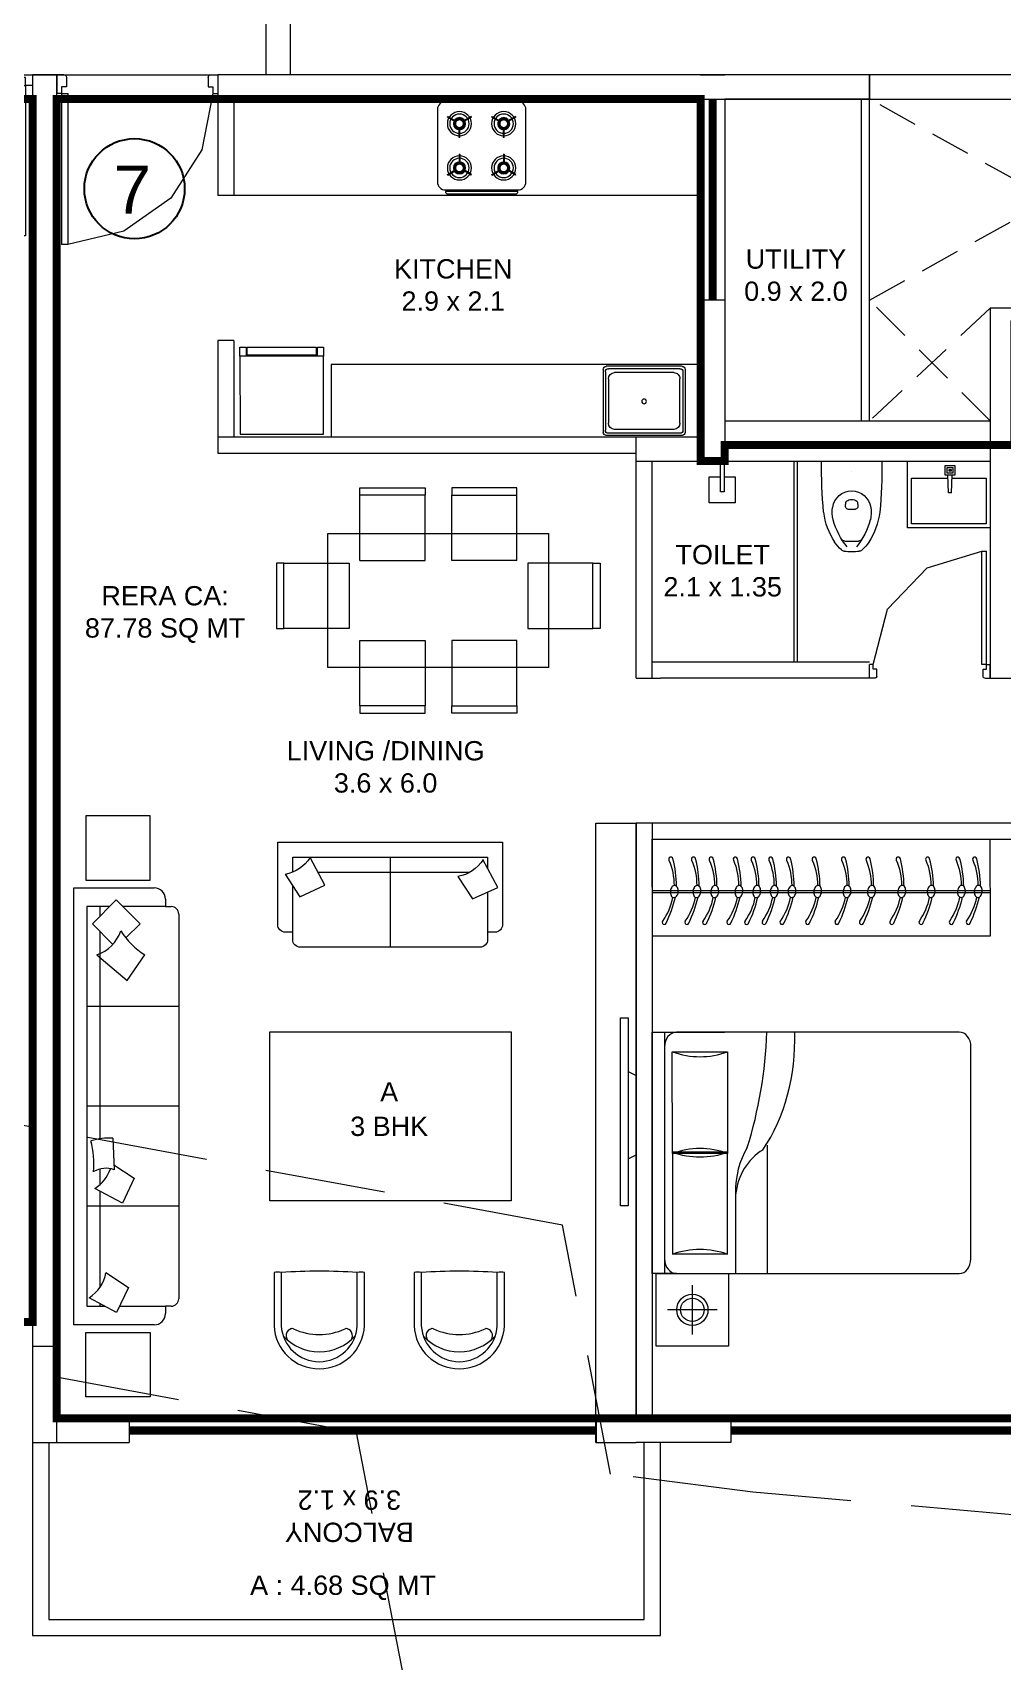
# Model space of a CAD drawing. Header units: inches. Extents: x 27644242 to 29761523, y -859349 to 216979.
# Drawn here: x 29108018 to 29114043, y -407403 to -397280 of the extents above; entities that cross this region are included whole.
import ezdxf

# ---------------------------------------------------------------- set-up
doc = ezdxf.new("R2010")
doc.units = ezdxf.units.IN
doc.header["$MEASUREMENT"] = 0
doc.set_wipeout_variables(frame=1)
for name, pattern in [('01-Xref Col Podium Lvl-1$0$HIDDEN', [0.375, 0.25, -0.125]), ('DASHED', [0.75, 0.5, -0.25]), ('DASHED2', [0.375, 0.25, -0.125]), ('HIDDEN', [0.375, 0.25, -0.125])]:
    doc.linetypes.add(name, pattern=pattern)
doc.layers.get('Defpoints').update_dxf_attribs({"color": 8})
for name, color, linetype, lineweight in [('AHC-A-DUCT', 14, 'HIDDEN', 5), ('DOOR', 4, 'Continuous', 0), ('DOORS', 1, 'Continuous', 9), ('ELEVATION', 40, 'Continuous', 13), ('FURN', 250, 'Continuous', 0), ('RVA Site Boundary', 17, 'Continuous', 15), ('WALL', 7, 'Continuous', 20), ('WINDOW', 162, 'Continuous', 13)]:
    doc.layers.add(name, color=color, linetype=linetype, lineweight=lineweight)
doc.layers.add('KPA Stair Line', color=253, linetype='Continuous')
doc.layers.add('text', color=7, linetype='Continuous')
doc.styles.add('AMITS', font='arial.ttf')

# ---------------------------------------------------------------- blocks, each defined once
blk = doc.blocks.new('KITCHEN')
at = {"layer": 'FURN'}
for p, q in [((-135610, 231799, 0), (-135610, 232190, 0)), ((-135596, 231813, 0), (-135596, 232176, 0)), ((-135120, 232209, 0), (-135591, 232209, 0)), ((-135578, 231857, 0), (-135578, 232132, 0)), ((-135134, 232195, 0), (-135577, 232195, 0)), ((-135172, 232171, 0), (-135539, 232171, 0)), ((-135133, 232132, 0), (-135133, 231857, 0)), ((-135115, 231813, 0), (-135115, 232176, 0)), ((-135100, 231799, 0), (-135100, 232190, 0)), ((-135120, 231779, 0), (-135591, 231779, 0)), ((-135134, 231794, 0), (-135577, 231794, 0)), ((-135172, 231818, 0), (-135539, 231818, 0))]:
    blk.add_line(p, q, dxfattribs=at)
blk.add_circle((-135356, 231997, 0), 14.6, dxfattribs=at)
for centre, radius, start, end in [((-135591, 232190, 0), 19.4, 89.9999, 179.9999), ((-135577, 232176, 0), 19.4, 89.9999, 179.9999), ((-135539, 232132, 0), 38.9, 89.9999, 179.9999), ((-135172, 232132, 0), 38.9, 359.9999, 89.9999), ((-135134, 232176, 0), 19.4, 359.9999, 89.9999), ((-135120, 232190, 0), 19.4, 359.9999, 89.9999), ((-135539, 231857, 0), 38.9, 179.9999, 269.9999), ((-135172, 231857, 0), 38.9, 269.9999, 359.9999), ((-135591, 231799, 0), 19.4, 180.0001, 270.0001), ((-135577, 231813, 0), 19.4, 180.0001, 270.0001), ((-135134, 231813, 0), 19.4, 270.0001, 0.0001), ((-135120, 231799, 0), 19.4, 270.0001, 0.0001)]:
    blk.add_arc(centre, radius, start, end, dxfattribs=at)
blk = doc.blocks.new('A$C700F438C')
at = {"layer": 'FURN', "color": 8, "extrusion": (-6.65399e-08, 5.27913e-08, 1)}
for p, q in [((0.073, 1.5, 0), (1.83, 1.5, 0)), ((1.98, 1.5, 0), (1.53, 1.5, 0)), ((1.98, 1.5, 0), (1.53, 1.5, 0)), ((1.98, 1.5, 0), (1.53, 1.5, 0)), ((1.904, 1.5, 0), (1.904, 0, 0)), ((0, 0.091, 0), (0, 1.409, 0)), ((1.855, 1.378, 0), (1.512, 1.378, 0)), ((1.512, 1.378, 0), (1.512, 0.747, 0)), ((1.855, 0.747, 0), (1.855, 1.378, 0)), ((1.267, 0.799, 0), (1.267, 0, 0)), ((1.512, 0.122, 0), (1.512, 0.754, 0)), ((1.512, 0.754, 0), (1.855, 0.754, 0)), ((1.512, 0.747, 0), (1.855, 0.747, 0)), ((1.855, 0.754, 0), (1.855, 0.122, 0)), ((1.463, 0.503, 0), (1.463, 0, 0)), ((1.855, 0.122, 0), (1.512, 0.122, 0)), ((1.83, 0, 0), (0.074, 0, 0)), ((1.904, 0, 0), (1.98, 0, 0))]:
    blk.add_line(p, q, dxfattribs=at)
at = {"layer": 'FURN', "linetype": 'Continuous', "lineweight": 0, "extrusion": (-6.65399e-08, 5.27913e-08, 1)}
blk.add_line((1.83, 0, 0), (1.917, 0, 0), dxfattribs=at)
at = {"layer": 'FURN', "color": 8, "extrusion": (6.65399e-08, -5.27913e-08, -1)}
for centre, major_axis, ratio, start_param, end_param in [((0.073, 1.409, 0), (0, -0.0914, 0), 0.803207, 1.570796, 3.141593), ((1.959, 1.454, 0), (0, -1.077, 0), 0.803207, 0.880587, 1.613256), ((3.067, 1.603, 0), (0, -2.243, 0), 0.803207, 1.197175, 1.525138), ((1.83, 1.409, 0), (0, -0.0914, 0), 0.803207, 3.141593, 4.712389), ((1.683, 2.11, 0), (0, -0.762, 0), 0.803207, -0.283794, 0.283794), ((0.669, 0.085, 0), (-0.705, -0.615, 0), 0.604617, 2.952061, 3.536756), ((-0.032, 0.19, 0), (-1.467, -0.494, 0), 0.581007, 3.019706, 3.343381), ((1.684, 0.015, 0), (0, -0.762, 0), 0.803207, 2.857799, 3.425387), ((0.074, 0.091, 0), (0, -0.0914, 0), 0.803207, 0, 1.570796), ((1.83, 0.092, 0), (0, -0.0914, 0), 0.803207, -1.570796, 0)]:
    blk.add_ellipse(centre, major_axis=major_axis, ratio=ratio, start_param=start_param, end_param=end_param, dxfattribs=at)
at = {"layer": 'FURN', "color": 8, "extrusion": (-6.65399e-08, 5.27913e-08, 1)}
for centre, start_param, end_param in [((1.683, 1.485, 0), -0.283794, 0.283794), ((1.684, -0.61, 0), 2.857799, 3.425387)]:
    blk.add_ellipse(centre, major_axis=(0, -0.762, 0), ratio=0.803207, start_param=start_param, end_param=end_param, dxfattribs=at)
blk = doc.blocks.new('BEDROOM')
at = {"layer": 'FURN', "linetype": 'Continuous', "extrusion": (-5.00305e-08, -8.66553e-08, 1)}
for p, q in [((1066, 501, 0), (1066, 193, 0)), ((912, 347, 0), (1220, 347, 0))]:
    blk.add_line(p, q, dxfattribs=at)
at = {"layer": 'FURN', "ltscale": 500}
blk.add_line((1315, 122, 0), (1315, -1378, 0), dxfattribs=at)
at = {"layer": 'FURN', "ltscale": 0.05, "extrusion": (-5.00305e-08, -8.66553e-08, 1), "elevation": 0}
blk.add_lwpolyline([(1291, 122), (841, 122), (841, 572), (1291, 572)], close=True, dxfattribs=at)
at = {"layer": 'FURN', "linetype": 'Continuous', "extrusion": (-5.00305e-08, -8.66553e-08, 1)}
for radius in [97, 72.8]:
    blk.add_circle((1066, 347, 0), radius, dxfattribs=at)
at = {"layer": 'FURN', "extrusion": (-3.01072e-07, 1.30707e-07, 1), "xscale": -1000.000000000015, "yscale": 1000.000000000015, "zscale": 1000.000000000007, "rotation": 180.0236273616612}
blk.add_blockref('A$C700F438C', (-665, 121, 0), dxfattribs=at)
blk = doc.blocks.new('DNDNDNNDDN')
at = {"layer": 'FURN', "extrusion": (9.36485e-09, 6.40542e-09, 1)}
blk.add_line((172, 833, 0), (173, 233, 0), dxfattribs=at)
at = {"layer": 'FURN'}
for p, q in [((2273, 833, 0), (172, 833, 0)), ((2272, 833, 0), (2273, 233, 0)), ((2273, 564, 0), (173, 564, 0)), ((2273, 552, 0), (174, 552, 0)), ((2273, 233, 0), (173, 233, 0))]:
    blk.add_line(p, q, dxfattribs=at)
at = {"layer": 'FURN', "extrusion": (9.36485e-09, 6.40542e-09, 1)}
for points in [[(244, 520, 0.144333), (253, 521, 0.107177), (262, 529, 0.077818), (269, 540, 0.065016), (272, 555, 0.065016), (272, 570, 0.077818), (268, 583, 0.107177), (260, 592, 0.144333), (252, 595, 0.144333), (243, 594, 0.107177), (234, 586, 0.077818), (227, 575, 0.065016), (224, 560, 0.065016), (224, 545, 0.077818), (228, 533, 0.107177), (236, 523, 0.144333)], [(349, 520, 0.144333), (358, 521, 0.107177), (367, 529, 0.077818), (373, 540, 0.065016), (377, 555, 0.065016), (376, 570, 0.077818), (372, 583, 0.107177), (365, 592, 0.144333), (356, 595, 0.144333), (347, 594, 0.107177), (338, 586, 0.077818), (332, 575, 0.065016), (328, 560, 0.065016), (329, 545, 0.077818), (333, 533, 0.107177), (340, 523, 0.144333)], [(537, 520, 0.144333), (546, 522, 0.107177), (555, 529, 0.077818), (561, 540, 0.065016), (565, 555, 0.065016), (564, 570, 0.077818), (560, 583, 0.107177), (553, 592, 0.144333), (544, 596, 0.144333), (535, 594, 0.107177), (526, 586, 0.077818), (520, 575, 0.065016), (516, 560, 0.065016), (517, 545, 0.077818), (521, 533, 0.107177), (528, 523, 0.144333)], [(719, 520, 0.144333), (728, 522, 0.107177), (737, 529, 0.077818), (743, 540, 0.065016), (747, 555, 0.065016), (747, 571, 0.077818), (743, 583, 0.107177), (735, 592, 0.144333), (727, 596, 0.144333), (718, 594, 0.107177), (708, 586, 0.077818), (702, 575, 0.065016), (698, 560, 0.065016), (699, 545, 0.077818), (703, 533, 0.107177), (710, 523, 0.144333)], [(907, 520, 0.144333), (916, 522, 0.107177), (925, 529, 0.077818), (932, 540, 0.065016), (935, 555, 0.065016), (935, 571, 0.077818), (931, 583, 0.107177), (923, 592, 0.144333), (915, 596, 0.144333), (906, 594, 0.107177), (897, 586, 0.077818), (890, 575, 0.065016), (887, 560, 0.065016), (887, 545, 0.077818), (891, 533, 0.107177), (899, 523, 0.144333)], [(1059, 520, 0.144333), (1068, 522, 0.107177), (1078, 529, 0.077818), (1084, 541, 0.065016), (1087, 555, 0.065016), (1087, 571, 0.077818), (1083, 583, 0.107177), (1076, 592, 0.144333), (1067, 596, 0.144333), (1058, 594, 0.107177), (1049, 586, 0.077818), (1042, 575, 0.065016), (1039, 560, 0.065016), (1039, 545, 0.077818), (1043, 533, 0.107177), (1051, 524, 0.144333)], [(1242, 520, 0.144333), (1251, 522, 0.107177), (1260, 529, 0.077818), (1266, 541, 0.065016), (1270, 555, 0.065016), (1269, 571, 0.077818), (1265, 583, 0.107177), (1258, 592, 0.144333), (1249, 596, 0.144333), (1240, 594, 0.107177), (1231, 587, 0.077818), (1225, 575, 0.065016), (1221, 560, 0.065016), (1222, 545, 0.077818), (1226, 533, 0.107177), (1233, 524, 0.144333)], [(1401, 520, 0.144333), (1410, 522, 0.107177), (1419, 530, 0.077818), (1426, 541, 0.065016), (1429, 556, 0.065016), (1429, 571, 0.077818), (1425, 583, 0.107177), (1417, 592, 0.144333), (1409, 596, 0.144333), (1400, 594, 0.107177), (1390, 587, 0.077818), (1384, 575, 0.065016), (1381, 561, 0.065016), (1381, 545, 0.077818), (1385, 533, 0.107177), (1393, 524, 0.144333)], [(1512, 520, 0.144333), (1520, 522, 0.107177), (1530, 530, 0.077818), (1536, 541, 0.065016), (1540, 556, 0.065016), (1539, 571, 0.077818), (1535, 583, 0.107177), (1528, 592, 0.144333), (1519, 596, 0.144333), (1510, 594, 0.107177), (1501, 587, 0.077818), (1495, 575, 0.065016), (1491, 561, 0.065016), (1492, 545, 0.077818), (1496, 533, 0.107177), (1503, 524, 0.144333)], [(1620, 520, 0.144333), (1629, 522, 0.107177), (1639, 530, 0.077818), (1645, 541, 0.065016), (1648, 556, 0.065016), (1648, 571, 0.077818), (1644, 583, 0.107177), (1637, 593, 0.144333), (1628, 596, 0.144333), (1619, 594, 0.107177), (1610, 587, 0.077818), (1603, 576, 0.065016), (1600, 561, 0.065016), (1600, 545, 0.077818), (1604, 533, 0.107177), (1612, 524, 0.144333)], [(1731, 520, 0.144333), (1740, 522, 0.107177), (1749, 530, 0.077818), (1756, 541, 0.065016), (1759, 556, 0.065016), (1759, 571, 0.077818), (1755, 583, 0.107177), (1747, 593, 0.144333), (1739, 596, 0.144333), (1730, 594, 0.107177), (1720, 587, 0.077818), (1714, 576, 0.065016), (1711, 561, 0.065016), (1711, 545, 0.077818), (1715, 533, 0.107177), (1723, 524, 0.144333)], [(1881, 520, 0.144333), (1890, 522, 0.107177), (1899, 530, 0.077818), (1905, 541, 0.065016), (1909, 556, 0.065016), (1909, 571, 0.077818), (1905, 583, 0.107177), (1897, 593, 0.144333), (1889, 596, 0.144333), (1880, 594, 0.107177), (1870, 587, 0.077818), (1864, 576, 0.065016), (1860, 561, 0.065016), (1861, 545, 0.077818), (1865, 533, 0.107177), (1872, 524, 0.144333)], [(1991, 520, 0.144333), (2000, 522, 0.107177), (2010, 530, 0.077818), (2016, 541, 0.065016), (2020, 556, 0.065016), (2019, 571, 0.077818), (2015, 583, 0.107177), (2008, 593, 0.144333), (1999, 596, 0.144333), (1990, 594, 0.107177), (1981, 587, 0.077818), (1975, 576, 0.065016), (1971, 561, 0.065016), (1971, 545, 0.077818), (1975, 533, 0.107177), (1983, 524, 0.144333)], [(2132, 520, 0.144333), (2141, 522, 0.107177), (2151, 530, 0.077818), (2157, 541, 0.065016), (2160, 556, 0.065016), (2160, 571, 0.077818), (2156, 583, 0.107177), (2149, 593, 0.144333), (2140, 596, 0.144333), (2131, 594, 0.107177), (2122, 587, 0.077818), (2115, 576, 0.065016), (2112, 561, 0.065016), (2112, 545, 0.077818), (2116, 533, 0.107177), (2124, 524, 0.144333)]]:
    blk.add_lwpolyline(points, format="xyb", close=True, dxfattribs=at)
for points in [[(234, 525, 0.057952), (257, 354, 1.08017), (282, 363, -0.102886), (250, 520, -0.821198)], [(338, 525, 0.057952), (362, 354, 1.08017), (386, 363, -0.102886), (354, 520, -0.821198)], [(526, 525, 0.057952), (550, 354, 1.08017), (574, 363, -0.102886), (542, 520, -0.821198)], [(709, 525, 0.057952), (732, 354, 1.08017), (757, 363, -0.102886), (725, 520, -0.821198)], [(897, 525, 0.057952), (920, 355, 1.08017), (945, 363, -0.102886), (913, 521, -0.821198)], [(1049, 525, 0.057952), (1072, 355, 1.08017), (1097, 363, -0.102886), (1065, 521, -0.821198)], [(1231, 525, 0.057952), (1254, 355, 1.08017), (1279, 363, -0.102886), (1247, 521, -0.821198)], [(1391, 525, 0.057952), (1414, 355, 1.08017), (1439, 363, -0.102886), (1407, 521, -0.821198)], [(1501, 525, 0.057952), (1524, 355, 1.08017), (1549, 363, -0.102886), (1517, 521, -0.821198)], [(1610, 525, 0.057952), (1633, 355, 1.08017), (1658, 363, -0.102886), (1626, 521, -0.821198)], [(1721, 526, 0.057952), (1744, 355, 1.08017), (1769, 363, -0.102886), (1737, 521, -0.821198)], [(1871, 525, 0.057952), (1894, 355, 1.08017), (1919, 363, -0.102886), (1887, 521, -0.821198)], [(1981, 526, 0.057952), (2004, 355, 1.08017), (2029, 363, -0.102886), (1997, 521, -0.821198)], [(2122, 525, 0.057952), (2145, 355, 1.08017), (2170, 363, -0.102886), (2138, 521, -0.821198)]]:
    blk.add_lwpolyline(points, format="xyb", dxfattribs=at)
for centre, radius, start, end in [((967, 426, 0), 745, 153.8497, 167.1166), ((644, 515, 0), 395, 145.0214, 168.5184), ((310, 749, 0), 13.2, 325.0212, 153.8495), ((1072, 426, 0), 745, 153.8497, 167.1166), ((749, 515, 0), 395, 145.0214, 168.5184), ((415, 749, 0), 13.2, 325.0212, 153.8495), ((1260, 426, 0), 745, 153.8497, 167.1166), ((937, 515, 0), 395, 145.0214, 168.5184), ((603, 749, 0), 13.2, 325.0212, 153.8495), ((1442, 426, 0), 745, 153.8497, 167.1166), ((1119, 515, 0), 395, 145.0214, 168.5184), ((785, 749, 0), 13.2, 325.0212, 153.8495), ((1630, 427, 0), 745, 153.8497, 167.1166), ((1307, 515, 0), 395, 145.0214, 168.5184), ((973, 749, 0), 13.2, 325.0212, 153.8495), ((1783, 427, 0), 745, 153.8497, 167.1166), ((1460, 516, 0), 395, 145.0214, 168.5184), ((1125, 749, 0), 13.2, 325.0212, 153.8495), ((1965, 427, 0), 745, 153.8497, 167.1166), ((1642, 516, 0), 395, 145.0214, 168.5184), ((1308, 749, 0), 13.2, 325.0212, 153.8495), ((2124, 427, 0), 745, 153.8497, 167.1166), ((1801, 516, 0), 395, 145.0214, 168.5184), ((1467, 749, 0), 13.2, 325.0212, 153.8495), ((2235, 427, 0), 745, 153.8497, 167.1166), ((1912, 516, 0), 395, 145.0214, 168.5184), ((1578, 749, 0), 13.2, 325.0212, 153.8495), ((2344, 427, 0), 745, 153.8497, 167.1166), ((2020, 516, 0), 395, 145.0214, 168.5184), ((1686, 750, 0), 13.2, 325.0212, 153.8495), ((2454, 427, 0), 745, 153.8497, 167.1166), ((2131, 516, 0), 395, 145.0214, 168.5184), ((1797, 750, 0), 13.2, 325.0212, 153.8495), ((2604, 427, 0), 745, 153.8497, 167.1166), ((2281, 516, 0), 395, 145.0214, 168.5184), ((1947, 750, 0), 13.2, 325.0212, 153.8495), ((2715, 427, 0), 745, 153.8497, 167.1166), ((2392, 516, 0), 395, 145.0214, 168.5184), ((2057, 750, 0), 13.2, 325.0212, 153.8495), ((2856, 427, 0), 745, 153.8497, 167.1166), ((2532, 516, 0), 395, 145.0214, 168.5184), ((2198, 750, 0), 13.2, 325.0212, 153.8495)]:
    blk.add_arc(centre, radius, start, end, dxfattribs=at)
blk = doc.blocks.new('TVVVV')
at = {"layer": 'FURN', "ltscale": 1000, "elevation": 0}
blk.add_lwpolyline([(-130, 740), (-82, 740), (-82, -429), (-130, -429)], close=True, dxfattribs=at)
for points in [[(-130, 447), (-179, 422)], [(-130, -96), (-179, -71)]]:
    blk.add_lwpolyline(points, dxfattribs=at)
blk = doc.blocks.new('A$C6E20521E-flatten-1')
at = {"layer": 'DOORS', "color": 251}
for p, q in [((30, 115), (30, 1054)), ((70, 1054), (30, 1054)), ((70, 115), (70, 1054)), ((30, 115), (0, 115)), ((0, 0), (0, 115)), ((30, 75), (30, 115)), ((30, 115), (70, 115)), ((970, 75), (970, 115)), ((970, 115), (1000, 115)), ((1000, 0), (1000, 115)), ((0, 0), (1000, 0)), ((60, 75), (30, 75)), ((60, 15), (60, 75)), ((940, 15), (940, 75)), ((940, 75), (970, 75)), ((45, 0), (0, 0)), ((955, 0), (1000, 0))]:
    blk.add_line(p, q, dxfattribs=at)
for points in [[(970, 115), (902, 465), (709, 765), (417, 972), (70, 1054)], [(45, 0), (52, 2), (58, 7), (60, 15)], [(940, 15), (944, 4), (955, 0)]]:
    blk.add_lwpolyline(points, dxfattribs=at)
blk = doc.blocks.new('FRDG')
at = {"layer": 'FURN', "color": 8, "lineweight": 0, "extrusion": (3.3432e-08, -6.87431e-09, 1), "elevation": 0}
for points in [[(9345.998, -728.492), (9346.508, -728.492), (9346.508, -727.946), (9345.998, -727.946)], [(9346.508, -727.946), (9346.566, -727.946), (9346.566, -727.986), (9346.508, -727.986)], [(9346.514, -727.992), (9346.566, -727.992), (9346.566, -728.444), (9346.514, -728.444)], [(9346.508, -728.452), (9346.566, -728.452), (9346.566, -728.492), (9346.508, -728.492)]]:
    blk.add_lwpolyline(points, close=True, dxfattribs=at)
blk = doc.blocks.new('hob')
at = {"layer": 'FURN', "extrusion": (2e-16, 7.34249e-08, 1)}
for p, q in [((-747640, 890447), (-747613, 890399)), ((-747636, 890449), (-747608, 890402)), ((-747280, 890449), (-747308, 890402)), ((-747276, 890447), (-747303, 890399)), ((-747640, 890302), (-747613, 890350)), ((-747636, 890300), (-747608, 890347)), ((-747510, 890377), (-747566, 890377)), ((-747510, 890372), (-747566, 890372)), ((-747405, 890377), (-747350, 890377)), ((-747405, 890372), (-747350, 890372)), ((-747280, 890300), (-747308, 890347)), ((-747276, 890302), (-747303, 890350)), ((-747640, 890172), (-747613, 890124)), ((-747636, 890174), (-747608, 890127)), ((-747280, 890174), (-747308, 890127)), ((-747276, 890172), (-747303, 890124)), ((-747640, 890027), (-747613, 890075)), ((-747636, 890025), (-747608, 890072)), ((-747510, 890102), (-747566, 890102)), ((-747510, 890097), (-747566, 890097)), ((-747405, 890102), (-747350, 890102)), ((-747405, 890097), (-747350, 890097)), ((-747280, 890025), (-747308, 890072)), ((-747276, 890027), (-747303, 890075))]:
    blk.add_line(p, q, dxfattribs=at)
at = {"layer": 'FURN', "extrusion": (2e-16, 7.34249e-08, 1), "elevation": 0}
for points in [[(-747233, 889962), (-747683, 889962, -0.414214), (-747733, 890012), (-747733, 890462, -0.414214), (-747683, 890512), (-747233, 890512, -0.414214), (-747183, 890462), (-747183, 890012, -0.414214)], [(-747173, 890462, -0.414214), (-747158, 890447), (-747158, 890027, -0.414214), (-747173, 890012), (-747173, 890027)]]:
    blk.add_lwpolyline(points, format="xyb", close=True, dxfattribs=at)
at = {"layer": 'FURN', "extrusion": (2e-16, 7.34249e-08, 1), "const_width": 20, "elevation": 0}
for points in [[(-747625, 890375, 1), (-747565, 890375, 1)], [(-747290, 890375, 1), (-747350, 890375, 1)], [(-747625, 890100, -1), (-747565, 890100, -1)], [(-747290, 890100, 1), (-747350, 890100, 1)]]:
    blk.add_lwpolyline(points, format="xyb", close=True, dxfattribs=at)
at = {"layer": 'FURN', "extrusion": (2e-16, 7.34249e-08, 1)}
for centre, radius in [((-747595, 890375, 0), 75), ((-747320, 890375, 0), 75), ((-747595, 890375, 0), 60), ((-747595, 890375, 0), 37.5), ((-747320, 890375, 0), 60), ((-747320, 890375, 0), 37.5), ((-747595, 890100, 0), 75), ((-747595, 890100, 0), 60), ((-747320, 890100, 0), 75), ((-747320, 890100, 0), 60), ((-747595, 890100, 0), 37.5), ((-747320, 890100, 0), 37.5)]:
    blk.add_circle(centre, radius, dxfattribs=at)
for centre, start, end in [((-747595, 890375, 0), 118.3146, 121.6854), ((-747320, 890375, 0), 58.3146, 61.6854), ((-747320, 890375, 0), 58.3146, 61.6854), ((-747595, 890375, 0), 358.3146, 1.6854), ((-747320, 890375, 0), 178.3146, 181.6854), ((-747595, 890375, 0), 238.3146, 241.6854), ((-747320, 890375, 0), 298.3146, 301.6854), ((-747595, 890100, 0), 118.3146, 121.6854), ((-747320, 890100, 0), 58.3146, 61.6854), ((-747320, 890100, 0), 58.3146, 61.6854), ((-747595, 890100, 0), 358.3146, 1.6854), ((-747320, 890100, 0), 178.3146, 181.6854), ((-747595, 890100, 0), 238.3146, 241.6854), ((-747320, 890100, 0), 298.3146, 301.6854)]:
    blk.add_arc(centre, 85, start, end, dxfattribs=at)
blk = doc.blocks.new('DINING TBALE')
at = {"layer": 'FURN'}
for p, q in [((552, 1665, 0), (552, 1710, 0)), ((552, 1710, 0), (957, 1710, 0)), ((552, 1665, 0), (552, 1710, 0)), ((957, 1665, 0), (552, 1665, 0)), ((552, 1665, 0), (552, 1260, 0)), ((957, 1665, 0), (552, 1665, 0)), ((957, 1710, 0), (957, 1665, 0)), ((957, 1260, 0), (957, 1665, 0)), ((1123, 1710, 0), (1123, 1665, 0)), ((1528, 1710, 0), (1123, 1710, 0)), ((1123, 1260, 0), (1123, 1665, 0)), ((1123, 1665, 0), (1528, 1665, 0)), ((1123, 1665, 0), (1528, 1665, 0)), ((1528, 1665, 0), (1528, 1710, 0)), ((1528, 1665, 0), (1528, 1710, 0)), ((1528, 1665, 0), (1528, 1260, 0)), ((1726, 1426, 0), (354, 1426, 0)), ((354, 1426, 0), (354, 594, 0)), ((1726, 1426, 0), (1726, 594, 0)), ((552, 1260, 0), (957, 1260, 0)), ((1528, 1260, 0), (1123, 1260, 0)), ((35, 1184, 0), (80, 1184, 0)), ((35, 779, 0), (35, 1184, 0)), ((485, 1184, 0), (80, 1184, 0)), ((80, 1184, 0), (80, 779, 0)), ((80, 1184, 0), (80, 779, 0)), ((485, 779, 0), (485, 1184, 0)), ((1595, 1184, 0), (2000, 1184, 0)), ((1595, 779, 0), (1595, 1184, 0)), ((2045, 1184, 0), (2000, 1184, 0)), ((2000, 1184, 0), (2000, 779, 0)), ((2000, 1184, 0), (2000, 779, 0)), ((2045, 779, 0), (2045, 1184, 0)), ((80, 779, 0), (35, 779, 0)), ((80, 779, 0), (35, 779, 0)), ((80, 779, 0), (485, 779, 0)), ((552, 761, 0), (957, 761, 0)), ((552, 761, 0), (552, 356, 0)), ((957, 761, 0), (957, 356, 0)), ((1123, 761, 0), (1123, 356, 0)), ((1528, 761, 0), (1123, 761, 0)), ((1528, 761, 0), (1528, 356, 0)), ((2000, 779, 0), (1595, 779, 0)), ((2000, 779, 0), (2045, 779, 0)), ((2000, 779, 0), (2045, 779, 0)), ((354, 594, 0), (1726, 594, 0)), ((552, 356, 0), (552, 311, 0)), ((552, 356, 0), (552, 311, 0)), ((957, 356, 0), (552, 356, 0)), ((957, 356, 0), (552, 356, 0)), ((552, 311, 0), (957, 311, 0)), ((957, 311, 0), (957, 356, 0)), ((1123, 311, 0), (1123, 356, 0)), ((1123, 356, 0), (1528, 356, 0)), ((1123, 356, 0), (1528, 356, 0)), ((1528, 311, 0), (1123, 311, 0)), ((1528, 356, 0), (1528, 311, 0)), ((1528, 356, 0), (1528, 311, 0))]:
    blk.add_line(p, q, dxfattribs=at)
blk = doc.blocks.new('sofa-12')
at = {"color": 0, "linetype": 'ByBlock'}
for p, q in [((0.175, 0.7), (2.742, 0.7)), ((0.792, 0.7), (0.792, 0.087)), ((1.458, 0.7), (1.458, 0.087)), ((2.125, 0.7), (2.125, 0.087)), ((0.075, 0.612), (0.125, 0.612)), ((0.125, 0.612), (0.125, 0.65)), ((0.125, 0.612), (0.125, 0.327)), ((2.792, 0.65), (2.792, 0.612)), ((2.792, 0.612), (2.842, 0.612)), ((2.792, 0.306), (2.792, 0.612)), ((0, 0), (0, 0.537)), ((0.241, 0.442), (0.081, 0.283)), ((0.335, 0.347), (0.241, 0.442)), ((0.618, 0.356), (0.447, 0.473)), ((2.917, 0.537), (2.917, 0)), ((0.447, 0.154), (0.618, 0.356)), ((1.849, 0.268), (1.937, 0.402)), ((1.937, 0.402), (2.105, 0.325)), ((2.568, 0.214), (2.667, 0.364)), ((2.667, 0.364), (2.834, 0.286)), ((0.081, 0.283), (0.241, 0.124)), ((0.125, 0.24), (0.125, 0.087)), ((0.241, 0.124), (0.378, 0.261)), ((1.671, 0.261), (1.882, 0.27)), ((2.105, 0.325), (2.006, 0.141)), ((2.834, 0.286), (2.736, 0.102)), ((0.19, 0.175), (0.125, 0.175)), ((1.674, 0.175), (0.291, 0.175)), ((1.98, 0.175), (1.877, 0.175)), ((2.665, 0.175), (2.024, 0.175)), ((2.792, 0.175), (2.775, 0.175)), ((2.792, 0.087), (2.792, 0.206)), ((2.917, 0), (0, 0)), ((0.125, 0.087), (2.792, 0.087))]:
    blk.add_line(p, q, dxfattribs=at)
for centre, radius, start, end in [((0.175, 0.65), 0.05, 90, 180), ((2.742, 0.65), 0.05, 0, 90), ((0.075, 0.537), 0.075, 90, 180), ((2.842, 0.537), 0.075, 0, 90), ((0.025, 0.736), 0.497, 301.9301, 328.0699), ((0.211, 0.077), 0.248, 18.0785, 71.9215), ((2.044, 0.231), 0.374, 175.4155, 198.0697), ((2.038, 0.215), 0.166, 160.8325, 209.9235), ((1.796, 0.008), 0.249, 32.3301, 71.5057), ((1.845, -0.512), 0.646, 85.599, 104.0402), ((2.526, -0.031), 0.249, 32.3301, 80.157)]:
    blk.add_arc(centre, radius, start, end, dxfattribs=at)
blk = doc.blocks.new('sofa-14')
at = {"color": 0, "linetype": 'ByBlock'}
for p, q in [((1.35, 0.7), (0.15, 0.7)), ((0.75, 0.1), (0.75, 0.7)), ((0, 0.55), (0, 0)), ((0.1, 0.6), (0.05, 0.6)), ((0.1, 0.65), (0.1, 0.292)), ((1.4, 0.332), (1.4, 0.65)), ((1.45, 0.6), (1.4, 0.6)), ((1.5, 0), (1.5, 0.55)), ((0.049, 0.214), (0.147, 0.364)), ((0.147, 0.364), (0.315, 0.286)), ((1.201, 0.228), (1.3, 0.378)), ((1.3, 0.378), (1.468, 0.301)), ((0.315, 0.286), (0.216, 0.102)), ((1.468, 0.301), (1.369, 0.116)), ((0.1, 0.199), (0.1, 0.1)), ((0.268, 0.2), (1.28, 0.2)), ((1.4, 0.1), (1.4, 0.174)), ((0, 0), (1.5, 0)), ((0.1, 0.1), (1.4, 0.1))]:
    blk.add_line(p, q, dxfattribs=at)
for centre, radius, start, end in [((0.15, 0.65), 0.05, 90, 180), ((1.35, 0.65), 0.05, 360, 90), ((0.05, 0.55), 0.05, 90, 180), ((1.45, 0.55), 0.05, 0, 90), ((1.159, -0.017), 0.249, 32.3301, 80.157), ((0.006, -0.031), 0.249, 32.3301, 80.157)]:
    blk.add_arc(centre, radius, start, end, dxfattribs=at)
blk = doc.blocks.new('cha-1')
at = {"color": 0, "linetype": 'ByBlock'}
for points in [[(375, 10), (375, 453, 0.950858), (-375, 453), (-375, 10)], [(315, 11), (315, 452, 0.946504), (-315, 452), (-315, 11)]]:
    blk.add_lwpolyline(points, format="xyb", dxfattribs=at)
for centre, radius, start, end in [((0, 263), 405, 42.4573, 137.5427), ((-217, 533), 58.2, 126.2045, 258.1486), ((217, 533), 58.2, 281.8514, 53.7955), ((-224, 501), 25, 258.1486, 294.8492), ((0, 17), 508, 65.1508, 114.8492), ((224, 501), 25, 245.1508, 281.8514), ((-347, 125), 118, 256.2867, 285.6904), ((0, 4466), 4466, 265.9551, 274.0449), ((347, 125), 118, 254.3096, 283.7133)]:
    blk.add_arc(centre, radius, start, end, dxfattribs=at)
blk = doc.blocks.new('A$C3C731254-flat-1')
at = {"layer": 'FURN'}
for p, q in [((-77430, -2820), (-77431, -2802)), ((-77430, -2802), (-77318, -2797)), ((-77430, -2820), (-77318, -2825))]:
    blk.add_line(p, q, dxfattribs=at)
for points in [[(-77233, -3061), (-77648, -3061), (-77648, -2547), (-77233, -2547)], [(-77263, -2843), (-77263, -2778), (-77318, -2778), (-77318, -2843)], [(-77275, -2831), (-77275, -2791), (-77306, -2791), (-77306, -2831)], [(-77287, -2819), (-77287, -2803), (-77293, -2803), (-77293, -2819)]]:
    blk.add_lwpolyline(points, close=True, dxfattribs=at)
blk.add_lwpolyline([(-77339, -2824), (-77339, -3036), (-77623, -3036), (-77623, -2572), (-77339, -2572), (-77339, -2798)], dxfattribs=at)
blk = doc.blocks.new('A$C3D5F2F58')
at = {"color": 0, "linetype": 'ByBlock'}
blk.add_wipeout([(188, 0), (-188, 0), (-185, -125), (-183, -194), (-179, -263), (-176, -302), (-170, -349), (-151, -415), (-144, -433), (-131, -459), (-112, -495), (-106, -504), (-86, -530), (-72, -545), (-64, -553), (-56, -558), (-41, -562), (-23, -564), (3, -565), (30, -563), (47, -561), (56, -558), (74, -543), (101, -511), (135, -451), (158, -392), (171, -340), (179, -260), (185, -136), (187, -46)], dxfattribs=at)
for p, q in [((-188, 0), (188, 0)), ((0, -63), (0, -63)), ((-38, -282), (-36, -255)), ((-24, -298), (24, -298)), ((36, -255), (38, -282)), ((-43, -497), (43, -497))]:
    blk.add_line(p, q, dxfattribs=at)
at = {"color": 0, "linetype": 'ByBlock', "extrusion": (0, 0, -1)}
for centre, major_axis, ratio, start_param, end_param in [((3903, 5), (4088, 164), 0.940247, 3.100232, 3.182953), ((-3903, 5), (-4088, 164), 0.940247, 3.100232, 3.182953), ((0, -305), (84.4, 84.4), 1, 4.07333, 6.922251), ((87, -319), (147, 147), 1, 3.705861, 4.079165), ((-24, -284), (10, 10), 1, 2.356198, 4.018929), ((-27, -256), (6.03, 6.03), 1, 4.01894, 4.852375), ((0, -292), (-38.2, 38.2), 1, 0.139988, 1.430816), ((24, -284), (-10, 10), 1, 2.264265, 3.926995), ((27, -256), (6.03, 6.03), 1, -0.139979, 0.693472), ((-87, -319), (-147, 147), 1, 2.204028, 2.577331), ((276, -258), (321, 321), 1, 3.353441, 3.79389), ((326, -246), (-323, 323), 1, 4.816657, 5.23508), ((-326, -246), (-323, 323), 1, 2.618909, 3.037332), ((-276, -258), (-321, 321), 1, 2.489302, 2.929752), ((119, -350), (193, 193), 1, 3.092098, 3.328462), ((-43, -474), (16.1, 16.1), 1, 2.356198, 3.387836), ((43, -474), (16.1, 16.1), 1, 1.324559, 2.356198), ((-119, -350), (193, 193), 1, 1.383935, 1.620298), ((-41, -527), (24.1, 24.1), 1, 2.528301, 3.092099), ((0, -292), (-193, 193), 1, 3.75489, 4.099099), ((41, -527), (24.1, 24.1), 1, 1.620298, 2.184095)]:
    blk.add_ellipse(centre, major_axis=major_axis, ratio=ratio, start_param=start_param, end_param=end_param, dxfattribs=at)
blk = doc.blocks.new('A$C3E645E75')
at = {"extrusion": (0, 0, -1), "zscale": -0.9999999999999998, "rotation": 179.9999999999989}
blk.add_blockref('A$C3D5F2F58', (0, 0), dxfattribs=at)
blk = doc.blocks.new('A$C3A956F37-flat-1')
at = {"layer": 'FURN'}
blk.add_line((-168, 90), (0, 90), dxfattribs=at)
for points in [[(-97, 67), (-97, 0), (-259, 0), (-259, 161), (-97, 161), (-97, 90)], [(0, 67), (-191, 67), (-191, 90), (-168, 90)]]:
    blk.add_lwpolyline(points, dxfattribs=at)
blk = doc.blocks.new('A$C65A37FE3-flatten-3')
at = {"layer": 'DOOR', "color": 252, "true_color": 0x939598}
for p, q in [((0, -34), (0, 0)), ((0, 0), (86, 0)), ((11, -45), (56, -45)), ((56, -45), (56, -23)), ((56, -23), (86, -23)), ((86, -23), (86, 0)), ((86, -23), (86, -53)), ((86, -23), (791, -23)), ((86, -53), (791, -53)), ((791, -53), (791, -23)), ((11, -705), (56, -705)), ((56, -705), (56, -728)), ((0, -716), (0, -750)), ((0, -750), (86, -750)), ((56, -728), (86, -728)), ((86, -728), (86, -750))]:
    blk.add_line(p, q, dxfattribs=at)
for points in [[(0, -34), (3, -42), (11, -45)], [(86, -728), (430, -638), (687, -392), (791, -53)], [(11, -705), (6, -707), (2, -711), (0, -716)]]:
    blk.add_lwpolyline(points, dxfattribs=at)
blk = doc.blocks.new('RFRHHHJJJ')
at = {"layer": 'Defpoints', "ltscale": 500}
blk.add_lwpolyline([(-11600, 6601, 50, 50, 0), (-7600, 6601, 50, 50, 0), (-7600, 4351, 50, 50, 0), (-7450, 4351, 50, 50, 0), (-7450, 4451, 50, 50, 0), (-5650, 4451, 50, 50, 0), (-5650, 5201, 50, 50, 0), (-4200, 5201, 50, 50, 0), (-4200, 6601, 50, 50, 0), (-300, 6601, 50, 50, 0), (-300, 3601, 50, 50, 0), (-800, 3601, 50, 50, 0), (-800, 2001, 50, 50, 0), (300, 2001, 50, 50, 0), (300, -1599, 50, 50, 0), (-4300, -1599, 50, 50, 0), (-4300, -1599, 50, 50, 0), (-8000, -1599, 50, 50, 0), (-8000, -1599, 50, 50, 0), (-11600, -1599, 50, 50, 0), (-11600, 6601, 50, 50, 0)], format="xyseb", dxfattribs=at)
at = {"layer": 'ELEVATION', "ltscale": 500}
blk.add_lwpolyline([(-7450, 4601), (-6550, 4601), (-6550, 6601), (-7450, 6601)], close=True, dxfattribs=at)
blk.add_lwpolyline([(-6600, 4601), (-6600, 6601), (-7400, 6601), (-7450, 6601)], dxfattribs=at)
at = {"layer": 'FURN', "ltscale": 500}
for p, q in [((-7600, 6001), (-10500, 6001)), ((-7600, 4951), (-9895, 4951)), ((-9895, 4951), (-9895, 4501)), ((-7020, 4351), (-7020, 3101)), ((-7000, 4351), (-7000, 3101))]:
    blk.add_line(p, q, dxfattribs=at)
at = {"layer": 'FURN', "ltscale": 500, "elevation": 0}
for points in [[(-11420, 2147), (-11420, 1747), (-11020, 1747), (-11020, 2147)], [(-11420, -1465), (-11420, -1065), (-11020, -1065), (-11020, -1465)]]:
    blk.add_lwpolyline(points, close=True, dxfattribs=at)
at = {"layer": 'FURN', "ltscale": 500}
blk.add_lwpolyline([(-8000, -1599), (-8250, -1599), (-8250, 2101), (-8000, 2101)], close=True, dxfattribs=at)
at = {"layer": 'FURN', "ltscale": 1000}
blk.add_lwpolyline([(-8776, 804), (-8776, -246), (-10276, -246), (-10276, 804)], close=True, dxfattribs=at)
at = {"layer": 'KPA Stair Line', "ltscale": 500}
blk.add_line((-8250, -1599), (-8250, -1749), dxfattribs=at)
at = {"layer": 'WALL'}
for p, q in [((-11750, 6751), (-11750, -1749)), ((-11600, -1749), (-11600, 6751)), ((-8000, 3001), (-8000, 4501)), ((-8000, -1599), (-8000, 2101)), ((-7900, 2101), (-7900, -1599)), ((-11600, -1599), (-11150, -1599)), ((-8250, -1599), (-8000, -1599)), ((-7413, -1599), (-7900, -1599)), ((-7413, -1599), (-7413, -1749)), ((-11750, -1749), (-11150, -1749)), ((-8250, -1749), (-8000, -1749)), ((-7413, -1749), (-8000, -1749))]:
    blk.add_line(p, q, dxfattribs=at)
at = {"layer": 'WALL', "ltscale": 500}
for p, q in [((-11750, 6751), (-11600, 6751)), ((-10600, 6751), (-10600, 6601)), ((-10600, 6751), (-10600, 6001)), ((-7600, 6751), (-7450, 6751)), ((-10500, 6601), (-10500, 6001)), ((-10500, 6001), (-10600, 6001)), ((-7600, 5351), (-7600, 4501)), ((-7450, 5351), (-7600, 5351)), ((-7450, 5351), (-7450, 4351)), ((-4200, 5301), (-5800, 5301)), ((-5800, 5301), (-5800, 3001)), ((-10600, 5101), (-10600, 4501)), ((-10500, 5101), (-10600, 5101)), ((-10500, 5101), (-10500, 4501)), ((-7450, 4601), (-5800, 4601)), ((-10600, 4501), (-8000, 4501)), ((-8000, 4501), (-7600, 4501)), ((-7450, 4451), (-5800, 4451)), ((-8000, 4351), (-7450, 4351)), ((-7900, 3001), (-7900, 4351)), ((-6550, 3101), (-7900, 3101)), ((-8000, 3001), (-7850, 3001)), ((-6550, 3001), (-7850, 3001)), ((-5800, 3001), (-4200, 3001)), ((-11150, -1599), (-11150, -1749))]:
    blk.add_line(p, q, dxfattribs=at)
for points in [[(-10500, 6601), (-6550, 6601), (-6550, 6751), (-10600, 6751)], [(-10600, 4501), (-10600, 4401)], [(-10600, 4401), (-8000, 4401)], [(-7900, 2001), (-5200, 2001), (-5200, 2101), (-8000, 2101)]]:
    blk.add_lwpolyline(points, dxfattribs=at)
at = {"layer": 'WINDOW', "ltscale": 500, "const_width": 50}
for points in [[(-7525, 6601), (-7525, 5351)], [(-11150, -1674), (-8250, -1674)], [(-7413, -1674), (-4813, -1674)]]:
    blk.add_lwpolyline(points, dxfattribs=at)
at = {"rotation": 90.00000000000001}
for name, p in [('A$C3A956F37-flat-1', (-7386, 4351)), ('A$C3C731254-flat-1', (-8861, 81584))]:
    blk.add_blockref(name, p, dxfattribs=at)
at = {"layer": 'FURN', "xscale": -1}
for name, p, rotation in [('hob', (881277, -741147, 0), 89.99999999999113), ('KITCHEN', (127405, 236719, 0), 180)]:
    blk.add_blockref(name, p, dxfattribs=dict(at, rotation=rotation))
at = {"layer": 'FURN', "extrusion": (6.40542e-09, -9.36485e-09, 1), "xscale": 950.000000000018, "yscale": 950.0000000000115, "zscale": 950.0000000000108, "rotation": 90.02508347353267}
blk.add_blockref('FRDG', (-698123, -8874481, 0), dxfattribs=at)
at = {"layer": 'FURN', "ltscale": 1000, "xscale": -1, "rotation": 180}
blk.add_blockref('DINING TBALE', (-10269, 4495, 0), dxfattribs=at)
at = {"layer": 'FURN', "ltscale": 1000, "yscale": 931.2742623500526, "zscale": 931.2742623500526}
for name, p, xscale, rotation in [('sofa-14', (-10227, 1982), -931.2742623500526, 180), ('sofa-12', (-11494, 1699), 931.2742623500526, 270)]:
    blk.add_blockref(name, p, dxfattribs=dict(at, xscale=xscale, rotation=rotation))
at = {"layer": 'FURN', "ltscale": 1000, "rotation": 180}
for name, p in [('DNDNDNNDDN', (-5627, 2234, 0)), ('TVVVV', (-8179, 462, 0))]:
    blk.add_blockref(name, p, dxfattribs=at)
at = {"layer": 'FURN', "ltscale": 500, "rotation": 180}
blk.add_blockref('BEDROOM', (-6585, -577, 0), dxfattribs=at)
at = {"layer": 'WALL', "ltscale": 500, "xscale": -1, "rotation": 180}
blk.add_blockref('A$C6E20521E-flatten-1', (-11600, 6751), dxfattribs=at)
at = {"layer": 'text', "ltscale": 100, "char_height": 120, "width": 1715.23, "attachment_point": 9, "style": 'AMITS'}
for s, insert in [('\\pxqc;KITCHEN\\P2.9 x 2.1', (-8279, 5284)), ('\\pxqc;UTILITY\\P0.9 x 2.0', (-6150, 5345)), ('\\pxqc;TOILET\\P2.1 x 1.35', (-6605, 3508)), ('\\pxqc;RERA CA: \\P87.78 SQ MT', (-10069, 3221)), ('\\pxqc;LIVING /DINING\\P3.6 x 6.0', (-8699, 2289))]:
    blk.add_mtext(s, dxfattribs=dict(at, insert=insert))
at = {"layer": 'text', "color": 1, "ltscale": 100, "char_height": 120, "width": 1715.23, "attachment_point": 9, "style": 'AMITS'}
for s, insert in [('\\pxqc;A', (-8677, 371)), ('\\pxqc;3 BHK', (-8677, 155))]:
    blk.add_mtext(s, dxfattribs=dict(at, insert=insert))
at = {"layer": 'FURN', "xscale": -1, "rotation": 180.0002197302559}
blk.add_blockref('A$C3E645E75', (-6661, 4351), dxfattribs=at)
at = {"layer": 'FURN', "ltscale": 1000, "xscale": 0.7494972036074088, "yscale": 0.7494972036074088, "zscale": 0.7494972036074088, "rotation": 180}
for p in [(-9969, -684), (-9099, -684)]:
    blk.add_blockref('cha-1', p, dxfattribs=at)
at = {"layer": 'ELEVATION', "ltscale": 500}
blk.add_line((-7450, 4351), (-5800, 4351), dxfattribs=at)
at = {"layer": 'WALL', "ltscale": 500, "xscale": -1, "rotation": 269.999999999999}
blk.add_blockref('A$C65A37FE3-flatten-3', (-5800, 3001), dxfattribs=at)
blk = doc.blocks.new('DOOR_750')
at = {"layer": 'DOOR'}
for points in [[(-70, 50), (-32.5, 50), (-32.5, 750), (-70, 750)], [(-750, 50), (-717.5, 50), (-717.5, 12.5), (-705, 12.5), (-705, 0), (-750, 0)], [(0, 50), (-32.5, 50), (-32.5, 12.5), (-45, 12.5), (-45, 0), (0, 0)]]:
    blk.add_lwpolyline(points, close=True, dxfattribs=at)
at = {"layer": 'DOOR', "linetype": 'DASHED', "ltscale": 10}
blk.add_arc((-2.4, 38), 715.2, 95.4221, 179.04025, dxfattribs=at)

msp = doc.modelspace()

# ---------------------------------------------------------------- linework, layer by layer
at = {"layer": 'AHC-A-DUCT', "linetype": 'DASHED2', "ltscale": 1000}
for p, q in [((29113218.2, -398942.6), (29115468.3, -397692.7)), ((29115468.3, -398942.6), (29113218.3, -397692.6))]:
    msp.add_line(p, q, dxfattribs=at)
at = {"layer": 'text', "color": 1, "ltscale": 500}
msp.add_circle((29108651.3, -398250.3), 311.4, dxfattribs=at)
at = {"layer": 'WALL', "ltscale": 500}
for p, q in [((29109468.2, -396042.7), (29109468.2, -397542.7)), ((29109618.2, -396042.7), (29109618.2, -397542.7))]:
    msp.add_line(p, q, dxfattribs=at)
msp.add_lwpolyline([(29113218.3, -397692.7), (29115418.2, -397692.7), (29115418.2, -397542.7), (29113218.3, -397542.7)], close=True, dxfattribs=at)

# ---------------------------------------------------------------- texts
at = {"layer": 'text', "color": 1, "ltscale": 100, "insert": (29108265.3, -398105.9), "char_height": 300, "width": 744.906, "attachment_point": 1, "style": 'AMITS'}
msp.add_mtext('\\pxqc;7', dxfattribs=at)
at = {"layer": 'text', "ltscale": 100, "insert": (29109128.7, -406660.6), "char_height": 120, "width": 1715.235, "attachment_point": 3, "rotation": 180, "style": 'AMITS'}
msp.add_mtext('\\pxqc;BALCONY\\P3.9 x 1.2', dxfattribs=at)
at = {"layer": 'text', "ltscale": 100, "insert": (29110804.9, -406869.1), "char_height": 120, "width": 1715.235, "attachment_point": 3, "style": 'AMITS'}
msp.add_mtext('\\pxqc;A : 4.68 SQ MT', dxfattribs=at)

# ---------------------------------------------------------------- next in the draw order: block references
at = {"layer": 'WALL', "ltscale": 500}
msp.add_blockref('RFRHHHJJJ', (29119768.2, -404293.8), dxfattribs=at)

# ---------------------------------------------------------------- next in the draw order: linework, layer by layer
at = {"layer": 'AHC-A-DUCT', "linetype": 'DASHED2', "ltscale": 1000}
for p, q in [((29113968.2, -399692.7), (29113218.2, -398942.6)), ((29113968.2, -398992.7), (29113218.2, -399692.7))]:
    msp.add_line(p, q, dxfattribs=at)
at = {"layer": 'Defpoints', "ltscale": 500, "const_width": 50}
msp.add_lwpolyline([(29103968.2, -397692.7), (29103968.2, -399942.7), (29103818.2, -399942.7), (29103818.2, -399842.7), (29102518, -399842.7), (29102518, -401292.6), (29100918.2, -401292.6), (29100918.2, -399842.8), (29098518.2, -399842.8), (29098525.1, -404741.1), (29101618.7, -404739.8), (29101618.2, -405292.7), (29104618.2, -405292.7), (29104618.2, -405292.7), (29108018.2, -405292.7), (29108018.2, -397692.7), (29103968.2, -397692.7)], dxfattribs=at)
at = {"layer": 'ELEVATION', "ltscale": 500}
for points in [[(29108018.2, -406042.7), (29108018.2, -407242.7), (29111918.2, -407242.7), (29111918.2, -406042.7)], [(29108118.2, -406042.7), (29108118.2, -407142.7), (29111818.2, -407142.7), (29111818.2, -406042.7)]]:
    msp.add_lwpolyline(points, dxfattribs=at)
at = {"layer": 'RVA Site Boundary', "color": 252, "linetype": '01-Xref Col Podium Lvl-1$0$HIDDEN', "ltscale": 3000}
for points in [[(29117725.3, -390525.5), (29119006.8, -395310.5), (29119222.3, -396093.2), (29117093, -400019.2), (29120135.2, -402879.8), (29120270.6, -407092.2), (29119614.6, -408475.4), (29119403.1, -408457), (29112333, -407843), (29110340.5, -407588.3), (29110031.5, -405980.6), (29106872.8, -405397), (29106636, -405353.2), (29097508.8, -403137.6), (29091807.5, -404966), (29090493.2, -405309.2), (29084534.6, -405142.6), (29078620.2, -405337.4), (29077902, -405402.8), (29070600.6, -405819.7), (29062287.5, -406576.4)], [(29116277.7, -390918.7), (29117559.2, -395703.6), (29117615.8, -395909), (29115223.3, -400320.2), (29118655.9, -403547.8), (29118759.7, -406777.5), (29118706, -406890.8), (29112493.1, -406351.2), (29111608.5, -406238.2), (29111311.3, -404691.7), (29107145.4, -403921.9), (29106949.5, -403885.7), (29097452.6, -401580.4), (29091388.7, -403525.1), (29090321.2, -403803.8), (29084530.8, -403641.9), (29078527.4, -403839.6), (29077791.2, -403906.7), (29070489.8, -404323.6), (29062063, -405090.7)]]:
    msp.add_lwpolyline(points, dxfattribs=at)
at = {"layer": 'WALL', "ltscale": 500}
msp.add_lwpolyline([(29108168.2, -397542.7), (29108018.2, -397542.7), (29108018.2, -405442.7), (29108168.2, -405442.7)], close=True, dxfattribs=at)

# ---------------------------------------------------------------- next in the draw order: block references
at = {"layer": 'DOOR', "xscale": -1.333333977559269, "yscale": 1.333333977559269, "zscale": 1.333333977559269, "rotation": 180}
msp.add_blockref('DOOR_750', (29108018.2, -397542.7), dxfattribs=at)

doc.saveas('drawing.dxf')
